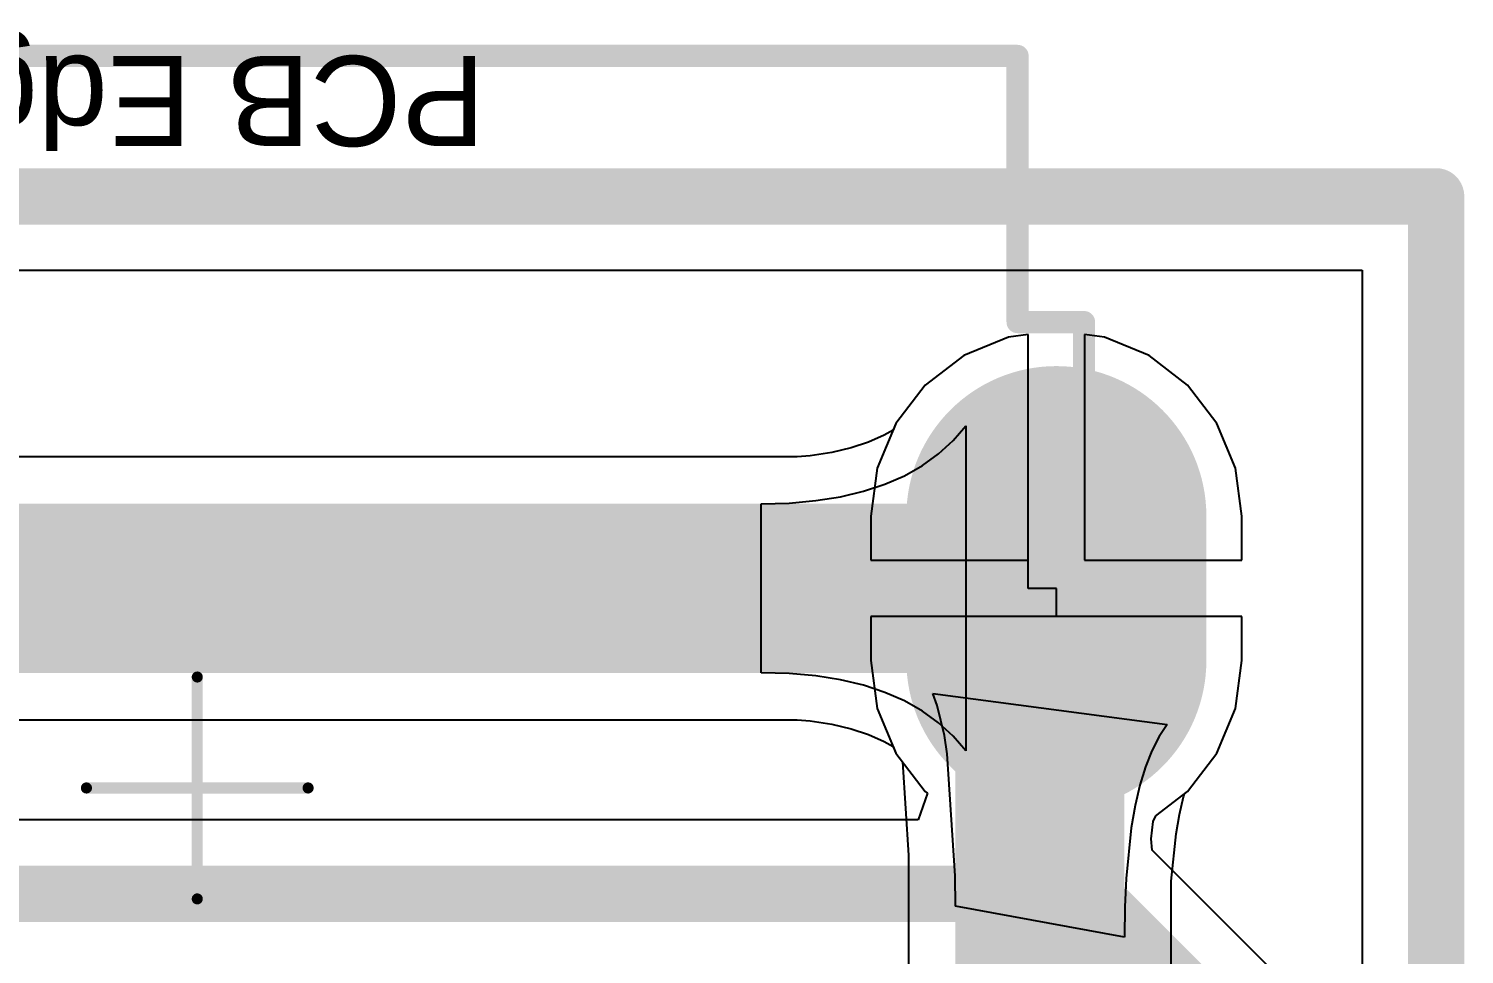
# Model space of a CAD drawing. Header units: inches. Extents: x 1.37 to 4.6, y 1.74 to 5.29.
# Drawn here: x 4.2601 to 4.515, y 4.9105 to 5.0747 of the extents above; entities that cross this region are included whole.
import ezdxf

# ---------------------------------------------------------------- set-up
doc = ezdxf.new("R2010")
doc.units = ezdxf.units.IN
doc.header["$MEASUREMENT"] = 0
for name, color, linetype in [('BottomLayer', 5, 'Continuous'), ('BottomSolder', 6, 'Continuous'), ('KeepOutLayer', 6, 'Continuous'), ('Mechanical13', 56, 'Continuous'), ('Mechanical15', 56, 'Continuous'), ('Mechanical2', 216, 'Continuous'), ('MultiLayer', 9, 'Continuous'), ('PadHoleLayer', 156, 'Continuous'), ('TopLayer', 1, 'Continuous'), ('TopOverlay', 2, 'Continuous'), ('TopSolder', 216, 'Continuous')]:
    doc.layers.add(name, color=color, linetype=linetype)
doc.styles.add('Arial', font='', dxfattribs={"height": 0.2})
doc.styles.get('Arial').set_extended_font_data('Arial')

# ---------------------------------------------------------------- blocks, each defined once
blk = doc.blocks.new('629105150521_188')
at = {"layer": 'BottomLayer'}
h = blk.add_hatch(color=5, dxfattribs=at)
edge = h.paths.add_edge_path()
edge.add_arc((-0.15256, -0.04823), 0.02264, 180, 360)
edge.add_line((-0.12992, -0.04823), (-0.12992, -0.02264))
edge.add_arc((-0.15256, -0.02264), 0.02264, 0, 180)
edge.add_line((-0.1752, -0.02264), (-0.1752, -0.04823))
at = {"layer": 'BottomSolder'}
h = blk.add_hatch(color=6, dxfattribs=at)
edge = h.paths.add_edge_path()
edge.add_arc((-0.15256, -0.04823), 0.02664, 180, 360)
edge.add_line((-0.12592, -0.04823), (-0.12592, -0.02264))
edge.add_arc((-0.15256, -0.02264), 0.02664, 0, 180)
edge.add_line((-0.1792, -0.02264), (-0.1792, -0.04823))
at = {"layer": 'MultiLayer'}
h = blk.add_hatch(color=9, dxfattribs=at)
edge = h.paths.add_edge_path()
edge.add_arc((-0.15256, -0.04823), 0.02264, 180, 360)
edge.add_line((-0.12992, -0.04823), (-0.12992, -0.02264))
edge.add_arc((-0.15256, -0.02264), 0.02264, 0, 180)
edge.add_line((-0.1752, -0.02264), (-0.1752, -0.04823))
at = {"layer": 'PadHoleLayer'}
h = blk.add_hatch(color=156, dxfattribs=at)
edge = h.paths.add_edge_path()
edge.add_arc((-0.15256, -0.04823), 0.01083, 180, 360)
edge.add_line((-0.14173, -0.04823), (-0.14173, -0.02264))
edge.add_arc((-0.15256, -0.02264), 0.01083, 0, 180)
edge.add_line((-0.16339, -0.02264), (-0.16339, -0.04823))
at = {"layer": 'TopLayer'}
h = blk.add_hatch(color=1, dxfattribs=at)
edge = h.paths.add_edge_path()
edge.add_arc((-0.15256, -0.04823), 0.02264, 180, 360)
edge.add_line((-0.12992, -0.04823), (-0.12992, -0.02264))
edge.add_arc((-0.15256, -0.02264), 0.02264, 0, 180)
edge.add_line((-0.1752, -0.02264), (-0.1752, -0.04823))
at = {"layer": 'TopSolder'}
h = blk.add_hatch(color=216, dxfattribs=at)
edge = h.paths.add_edge_path()
edge.add_arc((-0.15256, -0.04823), 0.02664, 180, 360)
edge.add_line((-0.12592, -0.04823), (-0.12592, -0.02264))
edge.add_arc((-0.15256, -0.02264), 0.02664, 0, 180)
edge.add_line((-0.1792, -0.02264), (-0.1792, -0.04823))
at = {"layer": 'Mechanical13', "const_width": 0.00394}
for points in [[(-0.15748, 0.12992), (-0.15748, -0.08268)], [(-0.14567, -0.08268), (-0.15748, -0.08268)], [(-0.14567, -0.08268), (-0.14567, -0.12992)], [(0.14567, -0.12992), (-0.14567, -0.12992)]]:
    blk.add_lwpolyline(points, dxfattribs=at)
at = {"layer": 'Mechanical13', "const_width": 0.00197}
for points in [[(-0.15846, -0.08268, 1), (-0.1565, -0.08268, 1)], [(-0.15846, -0.08268, 1), (-0.1565, -0.08268, 1)], [(-0.14665, -0.08268, 1), (-0.14469, -0.08268, 1)], [(-0.14665, -0.08268, 1), (-0.14469, -0.08268, 1)], [(-0.14665, -0.12992, 1), (-0.14469, -0.12992, 1)], [(-0.14665, -0.12992, 1), (-0.14469, -0.12992, 1)]]:
    blk.add_lwpolyline(points, format="xyb", close=True, dxfattribs=at)
at = {"layer": 'Mechanical15', "const_width": 0.00197}
for points in [[(0, 0.01969), (0, -0.01969)], [(0.01969, 0), (-0.01969, 0)]]:
    blk.add_lwpolyline(points, dxfattribs=at)
at = {"layer": 'Mechanical15', "const_width": 0.000984}
for points in [[(-0.00049, 0.01969, 1), (0.00049, 0.01969, 1)], [(-0.02018, 0, 1), (-0.01919, 0, 1)], [(0.01919, 0, 1), (0.02018, 0, 1)], [(-0.00049, -0.01969, 1), (0.00049, -0.01969, 1)]]:
    blk.add_lwpolyline(points, format="xyb", close=True, dxfattribs=at)
at = {"layer": 'Mechanical2', "const_width": 0.00394}
blk.add_lwpolyline([(0.14567, -0.1063), (-0.14567, -0.1063)], dxfattribs=at)
at = {"layer": 'Mechanical2', "const_width": 0.00197}
blk.add_lwpolyline([(-0.14665, -0.1063, 1), (-0.14469, -0.1063, 1)], format="xyb", close=True, dxfattribs=at)
at = {"layer": 'TopOverlay', "const_width": 0.00787}
blk.add_lwpolyline([(-0.15748, 0.06496), (-0.15748, 0.01181)], dxfattribs=at)
at = {"layer": 'TopOverlay', "const_width": 0.00394}
blk.add_lwpolyline([(-0.15945, 0.01181, 1), (-0.15551, 0.01181, 1)], format="xyb", close=True, dxfattribs=at)
at = {"layer": 'Mechanical2', "style": 'Arial'}
blk.add_text('PCB Edge', height=0.016, dxfattribs=at).set_placement((-0.05118, -0.12992))

msp = doc.modelspace()

# ---------------------------------------------------------------- linework, layer by layer
at = {"layer": 'BottomLayer'}
for p, q in [((1.97578, 5.03187), (4.49687, 5.03187)), ((4.49687, 5.03187), (4.49687, 4.89822)), ((4.43404, 5.02003), (4.4261, 5.01674)), ((4.43756, 5.02049), (4.43404, 5.02003)), ((4.43756, 4.98043), (4.43756, 5.02049)), ((4.45108, 5.02003), (4.44756, 5.02049)), ((4.44756, 5.02049), (4.44756, 4.98043)), ((4.45902, 5.01674), (4.45108, 5.02003)), ((4.4261, 5.01674), (4.41928, 5.01151)), ((4.46584, 5.01151), (4.45902, 5.01674)), ((4.41928, 5.01151), (4.41405, 5.00469)), ((4.47107, 5.00469), (4.46584, 5.01151)), ((4.41405, 5.00469), (4.41076, 4.99675)), ((4.47436, 4.99675), (4.47107, 5.00469)), ((4.41076, 4.99675), (4.40964, 4.98823)), ((4.47548, 4.98823), (4.47436, 4.99675)), ((4.40964, 4.98823), (4.40964, 4.98043)), ((4.47548, 4.98043), (4.47548, 4.98823)), ((4.40964, 4.98043), (4.43756, 4.98043)), ((4.44756, 4.98043), (4.47548, 4.98043)), ((4.44256, 4.97043), (4.40964, 4.97043)), ((4.40964, 4.97043), (4.40964, 4.96264)), ((4.47548, 4.97043), (4.44256, 4.97043)), ((4.47548, 4.96264), (4.47548, 4.97043)), ((4.40964, 4.96264), (4.41076, 4.95412)), ((4.47436, 4.95412), (4.47548, 4.96264)), ((4.41076, 4.95412), (4.41405, 4.94618)), ((4.47107, 4.94618), (4.47436, 4.95412)), ((4.41405, 4.94618), (4.41928, 4.93936)), ((4.46584, 4.93936), (4.47107, 4.94618)), ((4.41965, 4.93908), (4.41804, 4.93435)), ((4.41928, 4.93936), (4.41965, 4.93908)), ((4.46024, 4.93506), (4.46584, 4.93936)), ((4.41804, 4.93435), (4.16196, 4.93435)), ((4.45937, 4.93099), (4.45976, 4.93406)), ((4.45976, 4.93406), (4.46024, 4.93506)), ((4.4596, 4.92896), (4.45937, 4.93099)), ((4.49225, 4.89631), (4.4596, 4.92896))]:
    msp.add_line(p, q, dxfattribs=at)
at = {"layer": 'BottomLayer', "const_width": 0.01}
for points in [[(3.71878, 4.92122), (4.44878, 4.92122)], [(4.44878, 4.92122), (4.49213, 4.87787)]]:
    msp.add_lwpolyline(points, dxfattribs=at)
at = {"layer": 'BottomLayer', "const_width": 0.005}
msp.add_lwpolyline([(4.44628, 4.92122, 1), (4.45128, 4.92122, 1)], format="xyb", close=True, dxfattribs=at)
msp.add_lwpolyline([(4.44628, 4.92122, 1), (4.45128, 4.92122, 1)], format="xyb", close=True, dxfattribs=at)
at = {"layer": 'KeepOutLayer', "const_width": 0.01}
for points in [[(1.38, 5.045), (4.51, 5.045)], [(4.51, 1.745), (4.51, 5.045)]]:
    msp.add_lwpolyline(points, dxfattribs=at)
at = {"layer": 'KeepOutLayer', "const_width": 0.005}
msp.add_lwpolyline([(4.5075, 5.045, 1), (4.5125, 5.045, 1)], format="xyb", close=True, dxfattribs=at)
msp.add_lwpolyline([(4.5075, 5.045, 1), (4.5125, 5.045, 1)], format="xyb", close=True, dxfattribs=at)
at = {"layer": 'TopLayer'}
for p, q in [((2.90822, 5.03187), (4.49687, 5.03187)), ((4.49687, 5.03187), (4.49687, 4.83683)), ((4.43404, 5.02003), (4.4261, 5.01674)), ((4.43756, 5.02049), (4.43404, 5.02003)), ((4.43756, 4.97543), (4.43756, 5.02049)), ((4.45108, 5.02003), (4.44756, 5.02049)), ((4.44756, 5.02049), (4.44756, 4.98043)), ((4.45902, 5.01674), (4.45108, 5.02003)), ((4.4261, 5.01674), (4.41928, 5.01151)), ((4.46584, 5.01151), (4.45902, 5.01674)), ((4.41928, 5.01151), (4.41405, 5.00469)), ((4.47107, 5.00469), (4.46584, 5.01151)), ((4.41405, 5.00469), (4.41356, 5.0035)), ((4.47436, 4.99675), (4.47107, 5.00469)), ((4.41198, 5.00261), (4.40922, 5.0014)), ((4.41356, 5.0035), (4.41198, 5.00261)), ((4.42422, 5.00166), (4.4265, 5.00429)), ((4.4265, 5.00429), (4.4265, 4.94658)), ((4.40266, 4.99956), (4.39884, 4.99896)), ((4.40612, 5.00038), (4.40266, 4.99956)), ((4.40922, 5.0014), (4.40612, 5.00038)), ((4.41876, 4.99722), (4.42164, 4.9993)), ((4.42164, 4.9993), (4.42422, 5.00166)), ((4.39653, 4.99876), (4.18347, 4.99876)), ((4.39884, 4.99896), (4.39653, 4.99876)), ((4.41558, 4.99542), (4.41876, 4.99722)), ((4.47548, 4.98823), (4.47436, 4.99675)), ((4.41209, 4.9939), (4.41558, 4.99542)), ((4.39983, 4.99099), (4.40422, 4.99168)), ((4.40422, 4.99168), (4.40831, 4.99265)), ((4.40831, 4.99265), (4.41209, 4.9939)), ((4.39014, 4.99043), (4.39513, 4.99057)), ((4.39014, 4.96043), (4.39014, 4.99043)), ((4.39513, 4.99057), (4.39983, 4.99099)), ((4.47548, 4.98043), (4.47548, 4.98823)), ((4.44756, 4.98043), (4.47548, 4.98043)), ((4.44256, 4.97543), (4.43756, 4.97543)), ((4.44256, 4.97043), (4.44256, 4.97543)), ((4.47548, 4.97043), (4.44256, 4.97043)), ((4.47548, 4.96264), (4.47548, 4.97043)), ((4.47436, 4.95412), (4.47548, 4.96264)), ((4.39513, 4.96029), (4.39014, 4.96043)), ((4.39983, 4.95988), (4.39513, 4.96029)), ((4.40422, 4.95919), (4.39983, 4.95988)), ((4.40831, 4.95822), (4.40422, 4.95919)), ((4.41209, 4.95697), (4.40831, 4.95822)), ((4.41558, 4.95545), (4.41209, 4.95697)), ((4.42138, 4.95464), (4.42062, 4.95676)), ((4.42062, 4.95676), (4.46223, 4.95128)), ((4.41876, 4.95364), (4.41558, 4.95545)), ((4.42164, 4.95157), (4.41876, 4.95364)), ((4.42267, 4.94929), (4.42138, 4.95464)), ((4.47107, 4.94618), (4.47436, 4.95412)), ((4.18347, 4.95211), (4.39653, 4.95211)), ((4.39653, 4.95211), (4.39884, 4.95191)), ((4.39884, 4.95191), (4.40266, 4.9513)), ((4.40266, 4.9513), (4.40612, 4.95048)), ((4.42422, 4.94921), (4.42164, 4.95157)), ((4.46223, 4.95128), (4.46079, 4.94912)), ((4.40612, 4.95048), (4.40922, 4.94946)), ((4.40922, 4.94946), (4.41198, 4.94825)), ((4.42319, 4.94607), (4.42267, 4.94929)), ((4.4265, 4.94658), (4.42422, 4.94921)), ((4.46079, 4.94912), (4.4595, 4.94661)), ((4.41198, 4.94825), (4.41356, 4.94736)), ((4.41356, 4.94736), (4.41405, 4.94618)), ((4.41405, 4.94618), (4.41524, 4.94463)), ((4.4246, 4.92443), (4.42319, 4.94607)), ((4.4595, 4.94661), (4.45836, 4.94373)), ((4.46584, 4.93936), (4.47107, 4.94618)), ((4.41524, 4.94463), (4.41631, 4.92808)), ((4.45836, 4.94373), (4.45737, 4.94049)), ((4.45737, 4.94049), (4.45653, 4.93689)), ((4.46441, 4.9353), (4.46513, 4.93841)), ((4.46513, 4.93841), (4.46529, 4.93894)), ((4.46529, 4.93894), (4.46584, 4.93936)), ((4.45653, 4.93689), (4.45585, 4.93294)), ((4.46381, 4.93185), (4.46441, 4.9353)), ((4.45585, 4.93294), (4.45494, 4.92395)), ((4.46296, 4.92345), (4.46381, 4.93185)), ((4.41631, 4.92808), (4.41631, 4.88534)), ((4.42464, 4.91901), (4.4246, 4.92443)), ((4.45494, 4.92395), (4.45471, 4.91892)), ((4.46296, 4.88105), (4.46296, 4.92345)), ((4.45464, 4.91352), (4.42464, 4.91901)), ((4.45471, 4.91892), (4.45464, 4.91352))]:
    msp.add_line(p, q, dxfattribs=at)
at = {"layer": 'TopLayer', "const_width": 0.03}
for points in [[(4.13744, 4.97543), (4.44256, 4.97543)], [(4.43964, 4.97251), (4.44256, 4.97543)], [(4.43964, 4.82881), (4.43964, 4.97251)]]:
    msp.add_lwpolyline(points, dxfattribs=at)
at = {"layer": 'TopLayer', "const_width": 0.015}
for points in [[(4.43506, 4.97543, 1), (4.45006, 4.97543, 1)], [(4.43506, 4.97543, 1), (4.45006, 4.97543, 1)], [(4.43214, 4.97251, 1), (4.44714, 4.97251, 1)], [(4.43214, 4.97251, 1), (4.44714, 4.97251, 1)]]:
    msp.add_lwpolyline(points, format="xyb", close=True, dxfattribs=at)

# ---------------------------------------------------------------- block references
at = {"rotation": 180}
msp.add_blockref('629105150521_188', (4.29, 4.94), dxfattribs=at)

doc.saveas('drawing.dxf')
